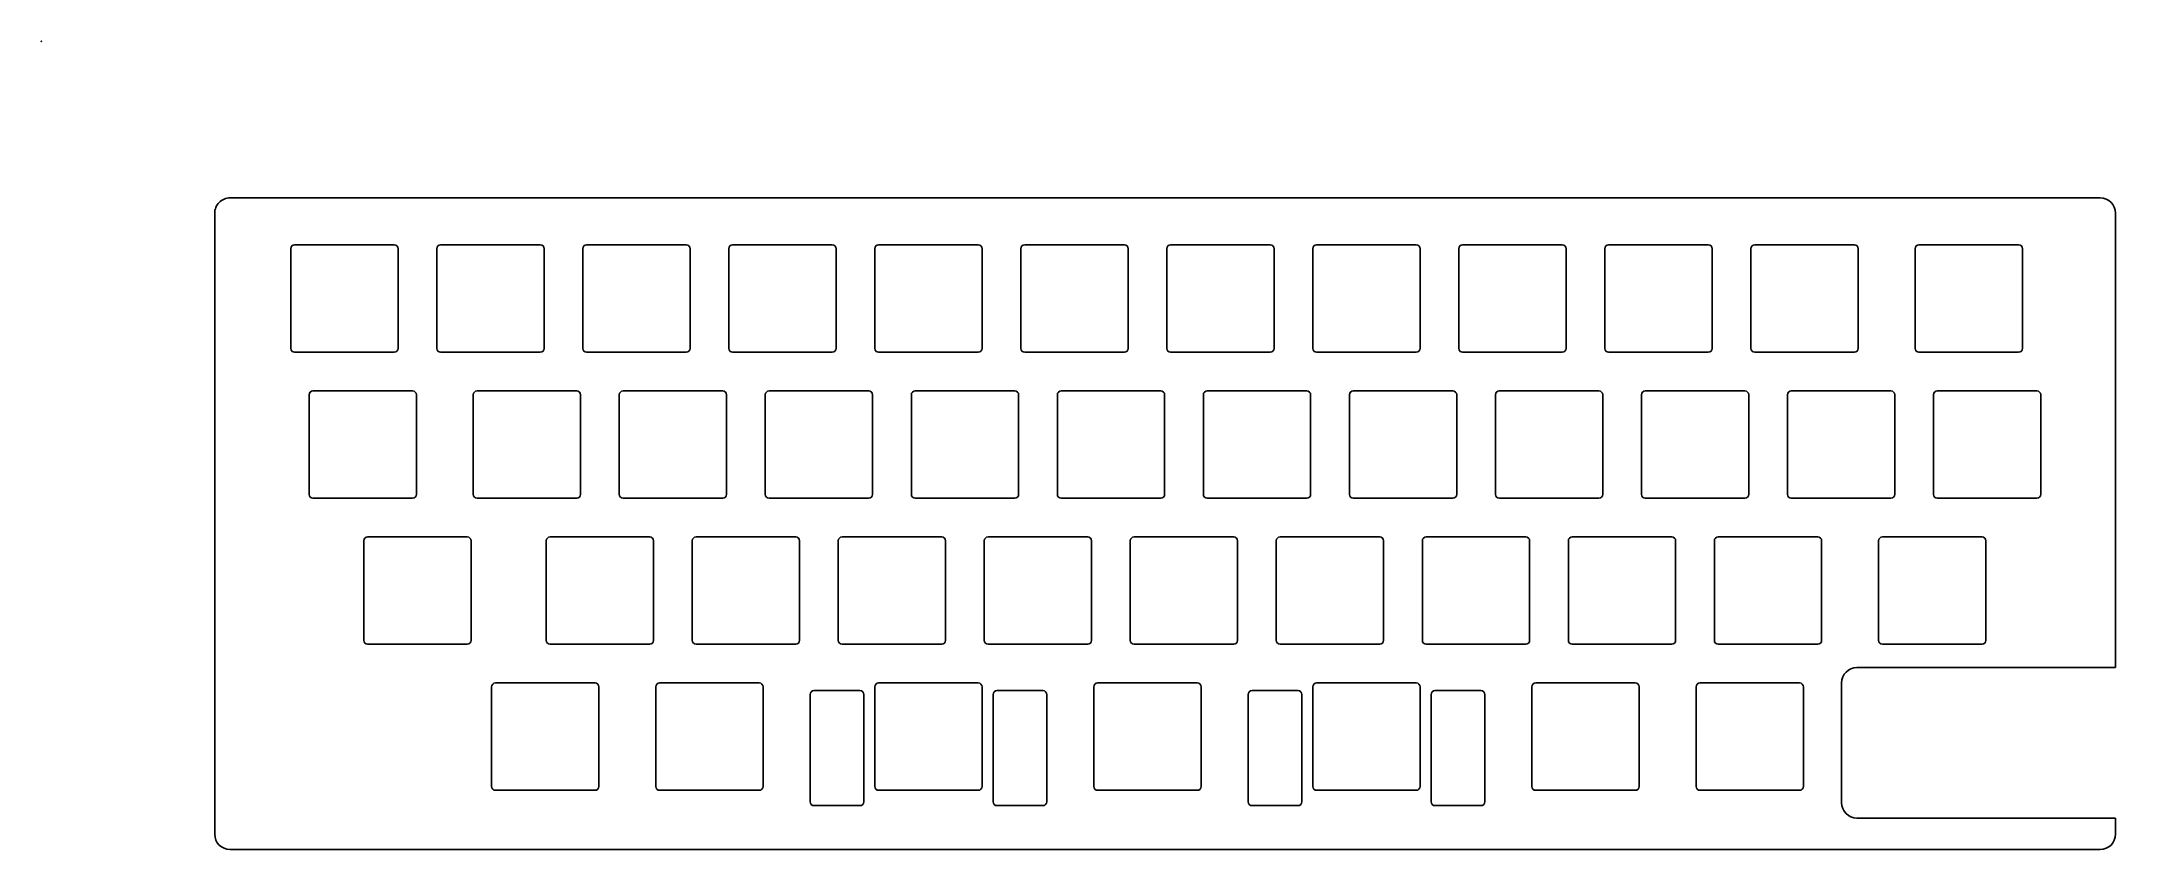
# Model space of a CAD drawing. Header units: millimetres. Extents: x 0 to 271, y -105 to 0.
import ezdxf

# ---------------------------------------------------------------- set-up
doc = ezdxf.new("R2010")
doc.units = ezdxf.units.MM
doc.header["$MEASUREMENT"] = 0
doc.layers.add('Plate 2u Screw v2_Sketch2', color=7, linetype='Continuous')

msp = doc.modelspace()

# ---------------------------------------------------------------- linework, layer by layer
at = {"layer": 'Plate 2u Screw v2_Sketch2'}
for p, q in [((268.6, -20.4, 7.6), (24.6, -20.4, 7.6)), ((268.6, -20.4, 7.6), (24.6, -20.4, 7.6)), ((22.6, -22.4, 7.6), (22.6, -103.4, 7.6)), ((22.6, -103.4, 7.6), (22.6, -22.4, 7.6)), ((270.6, -81.66, 7.6), (270.6, -22.4, 7.6)), ((270.6, -22.4, 7.6), (270.6, -81.66, 7.6)), ((32.52, -40.03, 7.6), (32.52, -27.03, 7.6)), ((32.52, -40.03, 7.6), (32.52, -27.03, 7.6)), ((33.02, -26.53, 7.6), (46.02, -26.53, 7.6)), ((33.02, -26.53, 7.6), (46.02, -26.53, 7.6)), ((46.52, -27.03, 7.6), (46.52, -40.03, 7.6)), ((46.52, -27.03, 7.6), (46.52, -40.03, 7.6)), ((51.57, -40.03, 7.6), (51.57, -27.03, 7.6)), ((51.57, -40.03, 7.6), (51.57, -27.03, 7.6)), ((52.08, -26.53, 7.6), (65.08, -26.53, 7.6)), ((52.08, -26.53, 7.6), (65.08, -26.53, 7.6)), ((65.58, -27.03, 7.6), (65.58, -40.03, 7.6)), ((65.58, -27.03, 7.6), (65.58, -40.03, 7.6)), ((70.62, -40.03, 7.6), (70.62, -27.03, 7.6)), ((70.62, -40.03, 7.6), (70.62, -27.03, 7.6)), ((71.12, -26.53, 7.6), (84.12, -26.53, 7.6)), ((71.12, -26.53, 7.6), (84.12, -26.53, 7.6)), ((84.62, -27.03, 7.6), (84.62, -40.03, 7.6)), ((84.62, -27.03, 7.6), (84.62, -40.03, 7.6)), ((89.67, -40.03, 7.6), (89.67, -27.03, 7.6)), ((89.67, -40.03, 7.6), (89.67, -27.03, 7.6)), ((90.17, -26.53, 7.6), (103.17, -26.53, 7.6)), ((90.17, -26.53, 7.6), (103.17, -26.53, 7.6)), ((103.67, -27.03, 7.6), (103.67, -40.03, 7.6)), ((103.67, -27.03, 7.6), (103.67, -40.03, 7.6)), ((108.72, -40.03, 7.6), (108.72, -27.03, 7.6)), ((108.72, -40.03, 7.6), (108.72, -27.03, 7.6)), ((109.22, -26.53, 7.6), (122.22, -26.53, 7.6)), ((109.22, -26.53, 7.6), (122.22, -26.53, 7.6)), ((122.72, -27.03, 7.6), (122.72, -40.03, 7.6)), ((122.72, -27.03, 7.6), (122.72, -40.03, 7.6)), ((127.78, -40.03, 7.6), (127.78, -27.03, 7.6)), ((127.78, -40.03, 7.6), (127.78, -27.03, 7.6)), ((128.28, -26.53, 7.6), (141.28, -26.53, 7.6)), ((128.28, -26.53, 7.6), (141.28, -26.53, 7.6)), ((141.78, -27.03, 7.6), (141.78, -40.03, 7.6)), ((141.78, -27.03, 7.6), (141.78, -40.03, 7.6)), ((146.82, -40.03, 7.6), (146.82, -27.03, 7.6)), ((146.82, -40.03, 7.6), (146.82, -27.03, 7.6)), ((147.32, -26.53, 7.6), (160.32, -26.53, 7.6)), ((147.32, -26.53, 7.6), (160.32, -26.53, 7.6)), ((160.82, -27.03, 7.6), (160.82, -40.03, 7.6)), ((160.82, -27.03, 7.6), (160.82, -40.03, 7.6)), ((165.88, -40.03, 7.6), (165.88, -27.03, 7.6)), ((165.88, -40.03, 7.6), (165.88, -27.03, 7.6)), ((166.37, -26.53, 7.6), (179.37, -26.53, 7.6)), ((166.37, -26.53, 7.6), (179.37, -26.53, 7.6)), ((179.88, -27.03, 7.6), (179.88, -40.03, 7.6)), ((179.88, -27.03, 7.6), (179.88, -40.03, 7.6)), ((184.93, -40.03, 7.6), (184.93, -27.03, 7.6)), ((184.93, -40.03, 7.6), (184.93, -27.03, 7.6)), ((185.42, -26.53, 7.6), (198.42, -26.53, 7.6)), ((185.42, -26.53, 7.6), (198.42, -26.53, 7.6)), ((198.93, -27.03, 7.6), (198.93, -40.03, 7.6)), ((198.93, -27.03, 7.6), (198.93, -40.03, 7.6)), ((203.97, -40.03, 7.6), (203.97, -27.03, 7.6)), ((203.97, -40.03, 7.6), (203.97, -27.03, 7.6)), ((204.47, -26.53, 7.6), (217.47, -26.53, 7.6)), ((204.47, -26.53, 7.6), (217.47, -26.53, 7.6)), ((217.97, -27.03, 7.6), (217.97, -40.03, 7.6)), ((217.97, -27.03, 7.6), (217.97, -40.03, 7.6)), ((223.03, -40.03, 7.6), (223.03, -27.03, 7.6)), ((223.03, -40.03, 7.6), (223.03, -27.03, 7.6)), ((223.53, -26.53, 7.6), (236.53, -26.53, 7.6)), ((223.53, -26.53, 7.6), (236.53, -26.53, 7.6)), ((237.03, -27.03, 7.6), (237.03, -40.03, 7.6)), ((237.03, -27.03, 7.6), (237.03, -40.03, 7.6)), ((244.46, -40.03, 7.6), (244.46, -27.03, 7.6)), ((244.46, -40.03, 7.6), (244.46, -27.03, 7.6)), ((244.96, -26.53, 7.6), (257.96, -26.53, 7.6)), ((244.96, -26.53, 7.6), (257.96, -26.53, 7.6)), ((258.46, -27.03, 7.6), (258.46, -40.03, 7.6)), ((258.46, -27.03, 7.6), (258.46, -40.03, 7.6)), ((46.02, -40.53, 7.6), (33.02, -40.53, 7.6)), ((46.02, -40.53, 7.6), (33.02, -40.53, 7.6)), ((65.08, -40.53, 7.6), (52.08, -40.53, 7.6)), ((65.08, -40.53, 7.6), (52.08, -40.53, 7.6)), ((84.12, -40.53, 7.6), (71.12, -40.53, 7.6)), ((84.12, -40.53, 7.6), (71.12, -40.53, 7.6)), ((103.17, -40.53, 7.6), (90.17, -40.53, 7.6)), ((103.17, -40.53, 7.6), (90.17, -40.53, 7.6)), ((122.22, -40.53, 7.6), (109.22, -40.53, 7.6)), ((122.22, -40.53, 7.6), (109.22, -40.53, 7.6)), ((141.28, -40.53, 7.6), (128.28, -40.53, 7.6)), ((141.28, -40.53, 7.6), (128.28, -40.53, 7.6)), ((160.32, -40.53, 7.6), (147.32, -40.53, 7.6)), ((160.32, -40.53, 7.6), (147.32, -40.53, 7.6)), ((179.37, -40.53, 7.6), (166.37, -40.53, 7.6)), ((179.37, -40.53, 7.6), (166.37, -40.53, 7.6)), ((198.42, -40.53, 7.6), (185.42, -40.53, 7.6)), ((198.42, -40.53, 7.6), (185.42, -40.53, 7.6)), ((217.47, -40.53, 7.6), (204.47, -40.53, 7.6)), ((217.47, -40.53, 7.6), (204.47, -40.53, 7.6)), ((236.53, -40.53, 7.6), (223.53, -40.53, 7.6)), ((236.53, -40.53, 7.6), (223.53, -40.53, 7.6)), ((257.96, -40.53, 7.6), (244.96, -40.53, 7.6)), ((257.96, -40.53, 7.6), (244.96, -40.53, 7.6)), ((35.41, -45.58, 7.6), (48.41, -45.58, 7.6)), ((35.41, -45.58, 7.6), (48.41, -45.58, 7.6)), ((56.84, -45.58, 7.6), (69.84, -45.58, 7.6)), ((56.84, -45.58, 7.6), (69.84, -45.58, 7.6)), ((75.89, -45.58, 7.6), (88.89, -45.58, 7.6)), ((75.89, -45.58, 7.6), (88.89, -45.58, 7.6)), ((94.94, -45.58, 7.6), (107.94, -45.58, 7.6)), ((94.94, -45.58, 7.6), (107.94, -45.58, 7.6)), ((113.99, -45.58, 7.6), (126.99, -45.58, 7.6)), ((113.99, -45.58, 7.6), (126.99, -45.58, 7.6)), ((133.04, -45.58, 7.6), (146.04, -45.58, 7.6)), ((133.04, -45.58, 7.6), (146.04, -45.58, 7.6)), ((152.09, -45.58, 7.6), (165.09, -45.58, 7.6)), ((152.09, -45.58, 7.6), (165.09, -45.58, 7.6)), ((171.14, -45.58, 7.6), (184.14, -45.58, 7.6)), ((171.14, -45.58, 7.6), (184.14, -45.58, 7.6)), ((190.19, -45.58, 7.6), (203.19, -45.58, 7.6)), ((190.19, -45.58, 7.6), (203.19, -45.58, 7.6)), ((209.24, -45.58, 7.6), (222.24, -45.58, 7.6)), ((209.24, -45.58, 7.6), (222.24, -45.58, 7.6)), ((228.29, -45.58, 7.6), (241.29, -45.58, 7.6)), ((228.29, -45.58, 7.6), (241.29, -45.58, 7.6)), ((247.34, -45.58, 7.6), (260.34, -45.58, 7.6)), ((247.34, -45.58, 7.6), (260.34, -45.58, 7.6)), ((34.91, -59.08, 7.6), (34.91, -46.08, 7.6)), ((34.91, -59.08, 7.6), (34.91, -46.08, 7.6)), ((48.91, -46.08, 7.6), (48.91, -59.08, 7.6)), ((48.91, -46.08, 7.6), (48.91, -59.08, 7.6)), ((56.34, -59.08, 7.6), (56.34, -46.08, 7.6)), ((56.34, -59.08, 7.6), (56.34, -46.08, 7.6)), ((70.34, -46.08, 7.6), (70.34, -59.08, 7.6)), ((70.34, -46.08, 7.6), (70.34, -59.08, 7.6)), ((75.39, -59.08, 7.6), (75.39, -46.08, 7.6)), ((75.39, -59.08, 7.6), (75.39, -46.08, 7.6)), ((89.39, -46.08, 7.6), (89.39, -59.08, 7.6)), ((89.39, -46.08, 7.6), (89.39, -59.08, 7.6)), ((94.44, -59.08, 7.6), (94.44, -46.08, 7.6)), ((94.44, -59.08, 7.6), (94.44, -46.08, 7.6)), ((108.44, -46.08, 7.6), (108.44, -59.08, 7.6)), ((108.44, -46.08, 7.6), (108.44, -59.08, 7.6)), ((113.49, -59.08, 7.6), (113.49, -46.08, 7.6)), ((113.49, -59.08, 7.6), (113.49, -46.08, 7.6)), ((127.49, -46.08, 7.6), (127.49, -59.08, 7.6)), ((127.49, -46.08, 7.6), (127.49, -59.08, 7.6)), ((132.54, -59.08, 7.6), (132.54, -46.08, 7.6)), ((132.54, -59.08, 7.6), (132.54, -46.08, 7.6)), ((146.54, -46.08, 7.6), (146.54, -59.08, 7.6)), ((146.54, -46.08, 7.6), (146.54, -59.08, 7.6)), ((151.59, -59.08, 7.6), (151.59, -46.08, 7.6)), ((151.59, -59.08, 7.6), (151.59, -46.08, 7.6)), ((165.59, -46.08, 7.6), (165.59, -59.08, 7.6)), ((165.59, -46.08, 7.6), (165.59, -59.08, 7.6)), ((170.64, -59.08, 7.6), (170.64, -46.08, 7.6)), ((170.64, -59.08, 7.6), (170.64, -46.08, 7.6)), ((184.64, -46.08, 7.6), (184.64, -59.08, 7.6)), ((184.64, -46.08, 7.6), (184.64, -59.08, 7.6)), ((189.69, -59.08, 7.6), (189.69, -46.08, 7.6)), ((189.69, -59.08, 7.6), (189.69, -46.08, 7.6)), ((203.69, -46.08, 7.6), (203.69, -59.08, 7.6)), ((203.69, -46.08, 7.6), (203.69, -59.08, 7.6)), ((208.74, -59.08, 7.6), (208.74, -46.08, 7.6)), ((208.74, -59.08, 7.6), (208.74, -46.08, 7.6)), ((222.74, -46.08, 7.6), (222.74, -59.08, 7.6)), ((222.74, -46.08, 7.6), (222.74, -59.08, 7.6)), ((227.79, -59.08, 7.6), (227.79, -46.08, 7.6)), ((227.79, -59.08, 7.6), (227.79, -46.08, 7.6)), ((241.79, -46.08, 7.6), (241.79, -59.08, 7.6)), ((241.79, -46.08, 7.6), (241.79, -59.08, 7.6)), ((246.84, -59.08, 7.6), (246.84, -46.08, 7.6)), ((246.84, -59.08, 7.6), (246.84, -46.08, 7.6)), ((260.84, -46.08, 7.6), (260.84, -59.08, 7.6)), ((260.84, -46.08, 7.6), (260.84, -59.08, 7.6)), ((48.41, -59.58, 7.6), (35.41, -59.58, 7.6)), ((48.41, -59.58, 7.6), (35.41, -59.58, 7.6)), ((69.84, -59.58, 7.6), (56.84, -59.58, 7.6)), ((69.84, -59.58, 7.6), (56.84, -59.58, 7.6)), ((88.89, -59.58, 7.6), (75.89, -59.58, 7.6)), ((88.89, -59.58, 7.6), (75.89, -59.58, 7.6)), ((107.94, -59.58, 7.6), (94.94, -59.58, 7.6)), ((107.94, -59.58, 7.6), (94.94, -59.58, 7.6)), ((126.99, -59.58, 7.6), (113.99, -59.58, 7.6)), ((126.99, -59.58, 7.6), (113.99, -59.58, 7.6)), ((146.04, -59.58, 7.6), (133.04, -59.58, 7.6)), ((146.04, -59.58, 7.6), (133.04, -59.58, 7.6)), ((165.09, -59.58, 7.6), (152.09, -59.58, 7.6)), ((165.09, -59.58, 7.6), (152.09, -59.58, 7.6)), ((184.14, -59.58, 7.6), (171.14, -59.58, 7.6)), ((184.14, -59.58, 7.6), (171.14, -59.58, 7.6)), ((203.19, -59.58, 7.6), (190.19, -59.58, 7.6)), ((203.19, -59.58, 7.6), (190.19, -59.58, 7.6)), ((222.24, -59.58, 7.6), (209.24, -59.58, 7.6)), ((222.24, -59.58, 7.6), (209.24, -59.58, 7.6)), ((241.29, -59.58, 7.6), (228.29, -59.58, 7.6)), ((241.29, -59.58, 7.6), (228.29, -59.58, 7.6)), ((260.34, -59.58, 7.6), (247.34, -59.58, 7.6)), ((260.34, -59.58, 7.6), (247.34, -59.58, 7.6)), ((42.55, -64.63, 7.6), (55.55, -64.63, 7.6)), ((42.55, -64.63, 7.6), (55.55, -64.63, 7.6)), ((66.36, -64.63, 7.6), (79.36, -64.63, 7.6)), ((66.36, -64.63, 7.6), (79.36, -64.63, 7.6)), ((85.41, -64.63, 7.6), (98.41, -64.63, 7.6)), ((85.41, -64.63, 7.6), (98.41, -64.63, 7.6)), ((104.46, -64.63, 7.6), (117.46, -64.63, 7.6)), ((104.46, -64.63, 7.6), (117.46, -64.63, 7.6)), ((123.51, -64.63, 7.6), (136.51, -64.63, 7.6)), ((123.51, -64.63, 7.6), (136.51, -64.63, 7.6)), ((142.56, -64.63, 7.6), (155.56, -64.63, 7.6)), ((142.56, -64.63, 7.6), (155.56, -64.63, 7.6)), ((161.61, -64.63, 7.6), (174.61, -64.63, 7.6)), ((161.61, -64.63, 7.6), (174.61, -64.63, 7.6)), ((180.66, -64.63, 7.6), (193.66, -64.63, 7.6)), ((180.66, -64.63, 7.6), (193.66, -64.63, 7.6)), ((199.71, -64.63, 7.6), (212.71, -64.63, 7.6)), ((199.71, -64.63, 7.6), (212.71, -64.63, 7.6)), ((218.76, -64.63, 7.6), (231.76, -64.63, 7.6)), ((218.76, -64.63, 7.6), (231.76, -64.63, 7.6)), ((240.19, -64.63, 7.6), (253.19, -64.63, 7.6)), ((240.19, -64.63, 7.6), (253.19, -64.63, 7.6)), ((42.05, -78.13, 7.6), (42.05, -65.13, 7.6)), ((42.05, -78.13, 7.6), (42.05, -65.13, 7.6)), ((56.05, -65.13, 7.6), (56.05, -78.13, 7.6)), ((56.05, -65.13, 7.6), (56.05, -78.13, 7.6)), ((65.86, -78.13, 7.6), (65.86, -65.13, 7.6)), ((65.86, -78.13, 7.6), (65.86, -65.13, 7.6)), ((79.86, -65.13, 7.6), (79.86, -78.13, 7.6)), ((79.86, -65.13, 7.6), (79.86, -78.13, 7.6)), ((84.91, -78.13, 7.6), (84.91, -65.13, 7.6)), ((84.91, -78.13, 7.6), (84.91, -65.13, 7.6)), ((98.91, -65.13, 7.6), (98.91, -78.13, 7.6)), ((98.91, -65.13, 7.6), (98.91, -78.13, 7.6)), ((103.96, -78.13, 7.6), (103.96, -65.13, 7.6)), ((103.96, -78.13, 7.6), (103.96, -65.13, 7.6)), ((117.96, -65.13, 7.6), (117.96, -78.13, 7.6)), ((117.96, -65.13, 7.6), (117.96, -78.13, 7.6)), ((123.01, -78.13, 7.6), (123.01, -65.13, 7.6)), ((123.01, -78.13, 7.6), (123.01, -65.13, 7.6)), ((137.01, -65.13, 7.6), (137.01, -78.13, 7.6)), ((137.01, -65.13, 7.6), (137.01, -78.13, 7.6)), ((142.06, -78.13, 7.6), (142.06, -65.13, 7.6)), ((142.06, -78.13, 7.6), (142.06, -65.13, 7.6)), ((156.06, -65.13, 7.6), (156.06, -78.13, 7.6)), ((156.06, -65.13, 7.6), (156.06, -78.13, 7.6)), ((161.11, -78.13, 7.6), (161.11, -65.13, 7.6)), ((161.11, -78.13, 7.6), (161.11, -65.13, 7.6)), ((175.11, -65.13, 7.6), (175.11, -78.13, 7.6)), ((175.11, -65.13, 7.6), (175.11, -78.13, 7.6)), ((180.16, -78.13, 7.6), (180.16, -65.13, 7.6)), ((180.16, -78.13, 7.6), (180.16, -65.13, 7.6)), ((194.16, -65.13, 7.6), (194.16, -78.13, 7.6)), ((194.16, -65.13, 7.6), (194.16, -78.13, 7.6)), ((199.21, -78.13, 7.6), (199.21, -65.13, 7.6)), ((199.21, -78.13, 7.6), (199.21, -65.13, 7.6)), ((213.21, -65.13, 7.6), (213.21, -78.13, 7.6)), ((213.21, -65.13, 7.6), (213.21, -78.13, 7.6)), ((218.26, -78.13, 7.6), (218.26, -65.13, 7.6)), ((218.26, -78.13, 7.6), (218.26, -65.13, 7.6)), ((232.26, -65.13, 7.6), (232.26, -78.13, 7.6)), ((232.26, -65.13, 7.6), (232.26, -78.13, 7.6)), ((239.69, -78.13, 7.6), (239.69, -65.13, 7.6)), ((239.69, -78.13, 7.6), (239.69, -65.13, 7.6)), ((253.69, -65.13, 7.6), (253.69, -78.13, 7.6)), ((253.69, -65.13, 7.6), (253.69, -78.13, 7.6)), ((55.55, -78.63, 7.6), (42.55, -78.63, 7.6)), ((55.55, -78.63, 7.6), (42.55, -78.63, 7.6)), ((79.36, -78.63, 7.6), (66.36, -78.63, 7.6)), ((79.36, -78.63, 7.6), (66.36, -78.63, 7.6)), ((98.41, -78.63, 7.6), (85.41, -78.63, 7.6)), ((98.41, -78.63, 7.6), (85.41, -78.63, 7.6)), ((117.46, -78.63, 7.6), (104.46, -78.63, 7.6)), ((117.46, -78.63, 7.6), (104.46, -78.63, 7.6)), ((136.51, -78.63, 7.6), (123.51, -78.63, 7.6)), ((136.51, -78.63, 7.6), (123.51, -78.63, 7.6)), ((155.56, -78.63, 7.6), (142.56, -78.63, 7.6)), ((155.56, -78.63, 7.6), (142.56, -78.63, 7.6)), ((174.61, -78.63, 7.6), (161.61, -78.63, 7.6)), ((174.61, -78.63, 7.6), (161.61, -78.63, 7.6)), ((193.66, -78.63, 7.6), (180.66, -78.63, 7.6)), ((193.66, -78.63, 7.6), (180.66, -78.63, 7.6)), ((212.71, -78.63, 7.6), (199.71, -78.63, 7.6)), ((212.71, -78.63, 7.6), (199.71, -78.63, 7.6)), ((231.76, -78.63, 7.6), (218.76, -78.63, 7.6)), ((231.76, -78.63, 7.6), (218.76, -78.63, 7.6)), ((253.19, -78.63, 7.6), (240.19, -78.63, 7.6)), ((253.19, -78.63, 7.6), (240.19, -78.63, 7.6)), ((59.22, -83.68, 7.6), (72.22, -83.68, 7.6)), ((59.22, -83.68, 7.6), (72.22, -83.68, 7.6)), ((80.65, -83.68, 7.6), (93.65, -83.68, 7.6)), ((80.65, -83.68, 7.6), (93.65, -83.68, 7.6)), ((109.22, -83.68, 7.6), (122.22, -83.68, 7.6)), ((109.22, -83.68, 7.6), (122.22, -83.68, 7.6)), ((137.8, -83.68, 7.6), (150.8, -83.68, 7.6)), ((137.8, -83.68, 7.6), (150.8, -83.68, 7.6)), ((166.37, -83.68, 7.6), (179.37, -83.68, 7.6)), ((166.37, -83.68, 7.6), (179.37, -83.68, 7.6)), ((194.95, -83.68, 7.6), (207.95, -83.68, 7.6)), ((194.95, -83.68, 7.6), (207.95, -83.68, 7.6)), ((216.38, -83.68, 7.6), (229.38, -83.68, 7.6)), ((216.38, -83.68, 7.6), (229.38, -83.68, 7.6)), ((234.86, -99.29, 7.6), (234.86, -83.66, 7.6)), ((234.86, -83.66, 7.6), (234.86, -99.29, 7.6)), ((236.86, -81.66, 7.6), (270.59, -81.66, 7.6)), ((270.59, -81.66, 7.6), (236.86, -81.66, 7.6)), ((58.72, -97.18, 7.6), (58.72, -84.18, 7.6)), ((58.72, -97.18, 7.6), (58.72, -84.18, 7.6)), ((72.72, -84.18, 7.6), (72.72, -97.18, 7.6)), ((72.72, -84.18, 7.6), (72.72, -97.18, 7.6)), ((80.15, -97.18, 7.6), (80.15, -84.18, 7.6)), ((80.15, -97.18, 7.6), (80.15, -84.18, 7.6)), ((94.15, -84.18, 7.6), (94.15, -97.18, 7.6)), ((94.15, -84.18, 7.6), (94.15, -97.18, 7.6)), ((100.29, -99.18, 7.6), (100.29, -85.18, 7.6)), ((100.29, -99.18, 7.6), (100.29, -85.18, 7.6)), ((100.79, -84.68, 7.6), (106.79, -84.68, 7.6)), ((100.79, -84.68, 7.6), (106.79, -84.68, 7.6)), ((107.29, -85.18, 7.6), (107.29, -99.18, 7.6)), ((107.29, -85.18, 7.6), (107.29, -99.18, 7.6)), ((108.72, -97.18, 7.6), (108.72, -84.18, 7.6)), ((108.72, -97.18, 7.6), (108.72, -84.18, 7.6)), ((122.72, -84.18, 7.6), (122.72, -97.18, 7.6)), ((122.72, -84.18, 7.6), (122.72, -97.18, 7.6)), ((124.16, -99.18, 7.6), (124.16, -85.18, 7.6)), ((124.16, -99.18, 7.6), (124.16, -85.18, 7.6)), ((124.66, -84.68, 7.6), (130.66, -84.68, 7.6)), ((124.66, -84.68, 7.6), (130.66, -84.68, 7.6)), ((131.16, -85.18, 7.6), (131.16, -99.18, 7.6)), ((131.16, -85.18, 7.6), (131.16, -99.18, 7.6)), ((137.3, -97.18, 7.6), (137.3, -84.18, 7.6)), ((137.3, -97.18, 7.6), (137.3, -84.18, 7.6)), ((151.3, -84.18, 7.6), (151.3, -97.18, 7.6)), ((151.3, -84.18, 7.6), (151.3, -97.18, 7.6)), ((157.44, -99.18, 7.6), (157.44, -85.18, 7.6)), ((157.44, -99.18, 7.6), (157.44, -85.18, 7.6)), ((157.94, -84.68, 7.6), (163.94, -84.68, 7.6)), ((157.94, -84.68, 7.6), (163.94, -84.68, 7.6)), ((164.44, -85.18, 7.6), (164.44, -99.18, 7.6)), ((164.44, -85.18, 7.6), (164.44, -99.18, 7.6)), ((165.88, -97.18, 7.6), (165.88, -84.18, 7.6)), ((165.88, -97.18, 7.6), (165.88, -84.18, 7.6)), ((179.88, -84.18, 7.6), (179.88, -97.18, 7.6)), ((179.88, -84.18, 7.6), (179.88, -97.18, 7.6)), ((181.31, -99.18, 7.6), (181.31, -85.18, 7.6)), ((181.31, -99.18, 7.6), (181.31, -85.18, 7.6)), ((181.81, -84.68, 7.6), (187.81, -84.68, 7.6)), ((181.81, -84.68, 7.6), (187.81, -84.68, 7.6)), ((188.31, -85.18, 7.6), (188.31, -99.18, 7.6)), ((188.31, -85.18, 7.6), (188.31, -99.18, 7.6)), ((194.45, -97.18, 7.6), (194.45, -84.18, 7.6)), ((194.45, -97.18, 7.6), (194.45, -84.18, 7.6)), ((208.45, -84.18, 7.6), (208.45, -97.18, 7.6)), ((208.45, -84.18, 7.6), (208.45, -97.18, 7.6)), ((215.88, -97.18, 7.6), (215.88, -84.18, 7.6)), ((215.88, -97.18, 7.6), (215.88, -84.18, 7.6)), ((229.88, -84.18, 7.6), (229.88, -97.18, 7.6)), ((229.88, -84.18, 7.6), (229.88, -97.18, 7.6)), ((72.22, -97.68, 7.6), (59.22, -97.68, 7.6)), ((72.22, -97.68, 7.6), (59.22, -97.68, 7.6)), ((93.65, -97.68, 7.6), (80.65, -97.68, 7.6)), ((93.65, -97.68, 7.6), (80.65, -97.68, 7.6)), ((106.79, -99.68, 7.6), (100.79, -99.68, 7.6)), ((106.79, -99.68, 7.6), (100.79, -99.68, 7.6)), ((122.22, -97.68, 7.6), (109.22, -97.68, 7.6)), ((122.22, -97.68, 7.6), (109.22, -97.68, 7.6)), ((130.66, -99.68, 7.6), (124.66, -99.68, 7.6)), ((130.66, -99.68, 7.6), (124.66, -99.68, 7.6)), ((150.8, -97.68, 7.6), (137.8, -97.68, 7.6)), ((150.8, -97.68, 7.6), (137.8, -97.68, 7.6)), ((163.94, -99.68, 7.6), (157.94, -99.68, 7.6)), ((163.94, -99.68, 7.6), (157.94, -99.68, 7.6)), ((179.37, -97.68, 7.6), (166.37, -97.68, 7.6)), ((179.37, -97.68, 7.6), (166.37, -97.68, 7.6)), ((187.81, -99.68, 7.6), (181.81, -99.68, 7.6)), ((187.81, -99.68, 7.6), (181.81, -99.68, 7.6)), ((207.95, -97.68, 7.6), (194.95, -97.68, 7.6)), ((207.95, -97.68, 7.6), (194.95, -97.68, 7.6)), ((229.38, -97.68, 7.6), (216.38, -97.68, 7.6)), ((229.38, -97.68, 7.6), (216.38, -97.68, 7.6)), ((270.59, -101.29, 7.6), (236.86, -101.29, 7.6)), ((236.86, -101.29, 7.6), (270.59, -101.29, 7.6)), ((270.6, -103.4, 7.6), (270.6, -101.29, 7.6)), ((270.6, -101.29, 7.6), (270.6, -103.4, 7.6)), ((24.6, -105.4, 7.6), (268.6, -105.4, 7.6)), ((268.6, -105.4, 7.6), (24.6, -105.4, 7.6))]:
    msp.add_line(p, q, dxfattribs=at)
for centre, radius, start, end in [((24.6, -22.4, 7.6), 2, 90, 180.0001), ((24.6, -22.4, 7.6), 2, 90, 180.0001), ((268.6, -22.4, 7.6), 2, 360, 90), ((268.6, -22.4, 7.6), 2, 0, 90), ((33.02, -27.03, 7.6), 0.5, 90, 180), ((33.02, -27.03, 7.6), 0.5, 90, 180), ((46.02, -27.03, 7.6), 0.5, 0, 90), ((46.02, -27.03, 7.6), 0.5, 0, 90), ((52.08, -27.03, 7.6), 0.5, 90, 180), ((52.08, -27.03, 7.6), 0.5, 90, 180), ((65.08, -27.03, 7.6), 0.5, 360, 90), ((65.08, -27.03, 7.6), 0.5, 0, 90), ((71.12, -27.03, 7.6), 0.5, 90, 180), ((71.12, -27.03, 7.6), 0.5, 90, 180), ((84.12, -27.03, 7.6), 0.5, 0, 90), ((84.12, -27.03, 7.6), 0.5, 0, 90), ((90.17, -27.03, 7.6), 0.5, 90, 180), ((90.17, -27.03, 7.6), 0.5, 90, 180), ((103.17, -27.03, 7.6), 0.5, 0, 90), ((103.17, -27.03, 7.6), 0.5, 360, 90), ((109.22, -27.03, 7.6), 0.5, 90, 180), ((109.22, -27.03, 7.6), 0.5, 90, 180), ((122.22, -27.03, 7.6), 0.5, 0, 90), ((122.22, -27.03, 7.6), 0.5, 0, 90), ((128.28, -27.03, 7.6), 0.5, 90, 180), ((128.28, -27.03, 7.6), 0.5, 90, 180), ((141.28, -27.03, 7.6), 0.5, 0, 90), ((141.28, -27.03, 7.6), 0.5, 0, 90), ((147.32, -27.03, 7.6), 0.5, 90, 180), ((147.32, -27.03, 7.6), 0.5, 90, 180), ((160.32, -27.03, 7.6), 0.5, 360, 90), ((160.32, -27.03, 7.6), 0.5, 0, 90), ((166.37, -27.03, 7.6), 0.5, 90, 180), ((166.37, -27.03, 7.6), 0.5, 90, 180), ((179.37, -27.03, 7.6), 0.5, 360, 90), ((179.37, -27.03, 7.6), 0.5, 0, 90), ((185.42, -27.03, 7.6), 0.5, 90, 180), ((185.42, -27.03, 7.6), 0.5, 90, 180), ((198.42, -27.03, 7.6), 0.5, 360, 90), ((198.42, -27.03, 7.6), 0.5, 0, 90), ((204.47, -27.03, 7.6), 0.5, 90, 180), ((204.47, -27.03, 7.6), 0.5, 90, 180), ((217.47, -27.03, 7.6), 0.5, 0, 90), ((217.47, -27.03, 7.6), 0.5, 360, 90), ((223.53, -27.03, 7.6), 0.5, 90, 180), ((223.53, -27.03, 7.6), 0.5, 90, 180), ((236.53, -27.03, 7.6), 0.5, 0, 90), ((236.53, -27.03, 7.6), 0.5, 360, 90), ((244.96, -27.03, 7.6), 0.5, 90, 180), ((244.96, -27.03, 7.6), 0.5, 90, 180), ((257.96, -27.03, 7.6), 0.5, 360, 90), ((257.96, -27.03, 7.6), 0.5, 0, 90), ((33.02, -40.03, 7.6), 0.5, 180, 270), ((33.02, -40.03, 7.6), 0.5, 180, 270), ((46.02, -40.03, 7.6), 0.5, 270, 0), ((46.02, -40.03, 7.6), 0.5, 270, 0), ((52.08, -40.03, 7.6), 0.5, 180, 270), ((52.08, -40.03, 7.6), 0.5, 180, 270), ((65.08, -40.03, 7.6), 0.5, 270, 0), ((65.08, -40.03, 7.6), 0.5, 270, 0), ((71.12, -40.03, 7.6), 0.5, 180, 270), ((71.12, -40.03, 7.6), 0.5, 180, 270), ((84.12, -40.03, 7.6), 0.5, 270, 0), ((84.12, -40.03, 7.6), 0.5, 270, 0), ((90.17, -40.03, 7.6), 0.5, 180, 270), ((90.17, -40.03, 7.6), 0.5, 180, 270), ((103.17, -40.03, 7.6), 0.5, 270, 0), ((103.17, -40.03, 7.6), 0.5, 270, 0), ((109.22, -40.03, 7.6), 0.5, 180, 270), ((109.22, -40.03, 7.6), 0.5, 180, 270), ((122.22, -40.03, 7.6), 0.5, 270, 0), ((122.22, -40.03, 7.6), 0.5, 270, 360), ((128.28, -40.03, 7.6), 0.5, 180, 270), ((128.28, -40.03, 7.6), 0.5, 180, 270), ((141.28, -40.03, 7.6), 0.5, 270, 0), ((141.28, -40.03, 7.6), 0.5, 270, 360), ((147.32, -40.03, 7.6), 0.5, 180, 270), ((147.32, -40.03, 7.6), 0.5, 180, 270), ((160.32, -40.03, 7.6), 0.5, 270, 0), ((160.32, -40.03, 7.6), 0.5, 270, 360), ((166.37, -40.03, 7.6), 0.5, 180, 270), ((166.37, -40.03, 7.6), 0.5, 180, 270), ((179.37, -40.03, 7.6), 0.5, 270, 360), ((179.37, -40.03, 7.6), 0.5, 270, 0), ((185.42, -40.03, 7.6), 0.5, 180, 270), ((185.42, -40.03, 7.6), 0.5, 180, 270), ((198.42, -40.03, 7.6), 0.5, 270, 360), ((198.42, -40.03, 7.6), 0.5, 270, 0), ((204.47, -40.03, 7.6), 0.5, 180, 270), ((204.47, -40.03, 7.6), 0.5, 180, 270), ((217.47, -40.03, 7.6), 0.5, 270, 0), ((217.47, -40.03, 7.6), 0.5, 270, 360), ((223.53, -40.03, 7.6), 0.5, 180, 270), ((223.53, -40.03, 7.6), 0.5, 180, 270), ((236.53, -40.03, 7.6), 0.5, 270, 0), ((236.53, -40.03, 7.6), 0.5, 270, 360), ((244.96, -40.03, 7.6), 0.5, 180, 270), ((244.96, -40.03, 7.6), 0.5, 180, 270), ((257.96, -40.03, 7.6), 0.5, 270, 0), ((257.96, -40.03, 7.6), 0.5, 270, 360), ((35.41, -46.08, 7.6), 0.5, 90, 180), ((35.41, -46.08, 7.6), 0.5, 90, 180), ((48.41, -46.08, 7.6), 0.5, 0, 90), ((48.41, -46.08, 7.6), 0.5, 0, 90), ((56.84, -46.08, 7.6), 0.5, 90, 180), ((56.84, -46.08, 7.6), 0.5, 90, 180), ((69.84, -46.08, 7.6), 0.5, 0, 90), ((69.84, -46.08, 7.6), 0.5, 360, 90), ((75.89, -46.08, 7.6), 0.5, 90, 180), ((75.89, -46.08, 7.6), 0.5, 90, 180), ((88.89, -46.08, 7.6), 0.5, 0, 90), ((88.89, -46.08, 7.6), 0.5, 0, 90), ((94.94, -46.08, 7.6), 0.5, 90, 180), ((94.94, -46.08, 7.6), 0.5, 90, 180), ((107.94, -46.08, 7.6), 0.5, 0, 90), ((107.94, -46.08, 7.6), 0.5, 360, 90), ((113.99, -46.08, 7.6), 0.5, 90, 180), ((113.99, -46.08, 7.6), 0.5, 90, 180), ((126.99, -46.08, 7.6), 0.5, 0, 90), ((126.99, -46.08, 7.6), 0.5, 0, 90), ((133.04, -46.08, 7.6), 0.5, 90, 180), ((133.04, -46.08, 7.6), 0.5, 90, 180), ((146.04, -46.08, 7.6), 0.5, 0, 90), ((146.04, -46.08, 7.6), 0.5, 0, 90), ((152.09, -46.08, 7.6), 0.5, 90, 180), ((152.09, -46.08, 7.6), 0.5, 90, 180), ((165.09, -46.08, 7.6), 0.5, 0, 90), ((165.09, -46.08, 7.6), 0.5, 360, 90), ((171.14, -46.08, 7.6), 0.5, 90, 180), ((171.14, -46.08, 7.6), 0.5, 90, 180), ((184.14, -46.08, 7.6), 0.5, 0, 90), ((184.14, -46.08, 7.6), 0.5, 360, 90), ((190.19, -46.08, 7.6), 0.5, 90, 180), ((190.19, -46.08, 7.6), 0.5, 90, 180), ((203.19, -46.08, 7.6), 0.5, 0, 90), ((203.19, -46.08, 7.6), 0.5, 360, 90), ((209.24, -46.08, 7.6), 0.5, 90, 180), ((209.24, -46.08, 7.6), 0.5, 90, 180), ((222.24, -46.08, 7.6), 0.5, 0, 90), ((222.24, -46.08, 7.6), 0.5, 360, 90), ((228.29, -46.08, 7.6), 0.5, 90, 180), ((228.29, -46.08, 7.6), 0.5, 90, 180), ((241.29, -46.08, 7.6), 0.5, 0, 90), ((241.29, -46.08, 7.6), 0.5, 360, 90), ((247.34, -46.08, 7.6), 0.5, 90, 180), ((247.34, -46.08, 7.6), 0.5, 90, 180), ((260.34, -46.08, 7.6), 0.5, 0, 90), ((260.34, -46.08, 7.6), 0.5, 360, 90), ((35.41, -59.08, 7.6), 0.5, 180, 270), ((35.41, -59.08, 7.6), 0.5, 180, 270), ((48.41, -59.08, 7.6), 0.5, 270, 0), ((48.41, -59.08, 7.6), 0.5, 270, 0), ((56.84, -59.08, 7.6), 0.5, 180, 270), ((56.84, -59.08, 7.6), 0.5, 180, 270), ((69.84, -59.08, 7.6), 0.5, 270, 0), ((69.84, -59.08, 7.6), 0.5, 270, 0), ((75.89, -59.08, 7.6), 0.5, 180, 270), ((75.89, -59.08, 7.6), 0.5, 180, 270), ((88.89, -59.08, 7.6), 0.5, 270, 0), ((88.89, -59.08, 7.6), 0.5, 270, 0), ((94.94, -59.08, 7.6), 0.5, 180, 270), ((94.94, -59.08, 7.6), 0.5, 180, 270), ((107.94, -59.08, 7.6), 0.5, 270, 0), ((107.94, -59.08, 7.6), 0.5, 270, 0), ((113.99, -59.08, 7.6), 0.5, 180, 270), ((113.99, -59.08, 7.6), 0.5, 180, 270), ((126.99, -59.08, 7.6), 0.5, 270, 0), ((126.99, -59.08, 7.6), 0.5, 270, 0), ((133.04, -59.08, 7.6), 0.5, 180, 270), ((133.04, -59.08, 7.6), 0.5, 180, 270), ((146.04, -59.08, 7.6), 0.5, 270, 0), ((146.04, -59.08, 7.6), 0.5, 270, 0), ((152.09, -59.08, 7.6), 0.5, 180, 270), ((152.09, -59.08, 7.6), 0.5, 180, 270), ((165.09, -59.08, 7.6), 0.5, 270, 360), ((165.09, -59.08, 7.6), 0.5, 270, 0), ((171.14, -59.08, 7.6), 0.5, 180, 270), ((171.14, -59.08, 7.6), 0.5, 180, 270), ((184.14, -59.08, 7.6), 0.5, 270, 360), ((184.14, -59.08, 7.6), 0.5, 270, 0), ((190.19, -59.08, 7.6), 0.5, 180, 270), ((190.19, -59.08, 7.6), 0.5, 180, 270), ((203.19, -59.08, 7.6), 0.5, 270, 360), ((203.19, -59.08, 7.6), 0.5, 270, 0), ((209.24, -59.08, 7.6), 0.5, 180, 270), ((209.24, -59.08, 7.6), 0.5, 180, 270), ((222.24, -59.08, 7.6), 0.5, 270, 360), ((222.24, -59.08, 7.6), 0.5, 270, 0), ((228.29, -59.08, 7.6), 0.5, 180, 270), ((228.29, -59.08, 7.6), 0.5, 180, 270), ((241.29, -59.08, 7.6), 0.5, 270, 360), ((241.29, -59.08, 7.6), 0.5, 270, 0), ((247.34, -59.08, 7.6), 0.5, 180, 270), ((247.34, -59.08, 7.6), 0.5, 180, 270), ((260.34, -59.08, 7.6), 0.5, 270, 360), ((260.34, -59.08, 7.6), 0.5, 270, 0), ((42.55, -65.13, 7.6), 0.5, 90, 180), ((42.55, -65.13, 7.6), 0.5, 90, 180), ((55.55, -65.13, 7.6), 0.5, 0, 90), ((55.55, -65.13, 7.6), 0.5, 360, 90), ((66.36, -65.13, 7.6), 0.5, 90, 180), ((66.36, -65.13, 7.6), 0.5, 90, 180), ((79.36, -65.13, 7.6), 0.5, 0, 90), ((79.36, -65.13, 7.6), 0.5, 0, 90), ((85.41, -65.13, 7.6), 0.5, 90, 180), ((85.41, -65.13, 7.6), 0.5, 90, 180), ((98.41, -65.13, 7.6), 0.5, 0, 90), ((98.41, -65.13, 7.6), 0.5, 360, 90), ((104.46, -65.13, 7.6), 0.5, 90, 180), ((104.46, -65.13, 7.6), 0.5, 90, 180), ((117.46, -65.13, 7.6), 0.5, 0, 90), ((117.46, -65.13, 7.6), 0.5, 360, 90), ((123.51, -65.13, 7.6), 0.5, 90, 180), ((123.51, -65.13, 7.6), 0.5, 90, 180), ((136.51, -65.13, 7.6), 0.5, 0, 90), ((136.51, -65.13, 7.6), 0.5, 0, 90), ((142.56, -65.13, 7.6), 0.5, 90, 180), ((142.56, -65.13, 7.6), 0.5, 90, 180), ((155.56, -65.13, 7.6), 0.5, 0, 90), ((155.56, -65.13, 7.6), 0.5, 0, 90), ((161.61, -65.13, 7.6), 0.5, 90, 180), ((161.61, -65.13, 7.6), 0.5, 90, 180), ((174.61, -65.13, 7.6), 0.5, 0, 90), ((174.61, -65.13, 7.6), 0.5, 360, 90), ((180.66, -65.13, 7.6), 0.5, 90, 180), ((180.66, -65.13, 7.6), 0.5, 90, 180), ((193.66, -65.13, 7.6), 0.5, 0, 90), ((193.66, -65.13, 7.6), 0.5, 360, 90), ((199.71, -65.13, 7.6), 0.5, 90, 180), ((199.71, -65.13, 7.6), 0.5, 90, 180), ((212.71, -65.13, 7.6), 0.5, 0, 90), ((212.71, -65.13, 7.6), 0.5, 360, 90), ((218.76, -65.13, 7.6), 0.5, 90, 180), ((218.76, -65.13, 7.6), 0.5, 90, 180), ((231.76, -65.13, 7.6), 0.5, 0, 90), ((231.76, -65.13, 7.6), 0.5, 360, 90), ((240.19, -65.13, 7.6), 0.5, 90, 180), ((240.19, -65.13, 7.6), 0.5, 90, 180), ((253.19, -65.13, 7.6), 0.5, 0, 90), ((253.19, -65.13, 7.6), 0.5, 360, 90), ((42.55, -78.13, 7.6), 0.5, 180, 270), ((42.55, -78.13, 7.6), 0.5, 180, 270), ((55.55, -78.13, 7.6), 0.5, 270, 0), ((55.55, -78.13, 7.6), 0.5, 270, 0), ((66.36, -78.13, 7.6), 0.5, 180, 270), ((66.36, -78.13, 7.6), 0.5, 180, 270), ((79.36, -78.13, 7.6), 0.5, 270, 0), ((79.36, -78.13, 7.6), 0.5, 270, 0), ((85.41, -78.13, 7.6), 0.5, 180, 270), ((85.41, -78.13, 7.6), 0.5, 180, 270), ((98.41, -78.13, 7.6), 0.5, 270, 0), ((98.41, -78.13, 7.6), 0.5, 270, 360), ((104.46, -78.13, 7.6), 0.5, 180, 270), ((104.46, -78.13, 7.6), 0.5, 180, 270), ((117.46, -78.13, 7.6), 0.5, 270, 0), ((117.46, -78.13, 7.6), 0.5, 270, 360), ((123.51, -78.13, 7.6), 0.5, 180, 270), ((123.51, -78.13, 7.6), 0.5, 180, 270), ((136.51, -78.13, 7.6), 0.5, 270, 0), ((136.51, -78.13, 7.6), 0.5, 270, 360), ((142.56, -78.13, 7.6), 0.5, 180, 270), ((142.56, -78.13, 7.6), 0.5, 180, 270), ((155.56, -78.13, 7.6), 0.5, 270, 0), ((155.56, -78.13, 7.6), 0.5, 270, 360), ((161.61, -78.13, 7.6), 0.5, 180, 270), ((161.61, -78.13, 7.6), 0.5, 180, 270), ((174.61, -78.13, 7.6), 0.5, 270, 0), ((174.61, -78.13, 7.6), 0.5, 270, 0), ((180.66, -78.13, 7.6), 0.5, 180, 270), ((180.66, -78.13, 7.6), 0.5, 180, 270), ((193.66, -78.13, 7.6), 0.5, 270, 0), ((193.66, -78.13, 7.6), 0.5, 270, 0), ((199.71, -78.13, 7.6), 0.5, 180, 270), ((199.71, -78.13, 7.6), 0.5, 180, 270), ((212.71, -78.13, 7.6), 0.5, 270, 0), ((212.71, -78.13, 7.6), 0.5, 270, 0), ((218.76, -78.13, 7.6), 0.5, 180, 270), ((218.76, -78.13, 7.6), 0.5, 180, 270), ((231.76, -78.13, 7.6), 0.5, 270, 0), ((231.76, -78.13, 7.6), 0.5, 270, 0), ((240.19, -78.13, 7.6), 0.5, 180, 270), ((240.19, -78.13, 7.6), 0.5, 180, 270), ((253.19, -78.13, 7.6), 0.5, 270, 0), ((253.19, -78.13, 7.6), 0.5, 270, 0), ((59.22, -84.18, 7.6), 0.5, 90, 180), ((59.22, -84.18, 7.6), 0.5, 90, 180), ((72.22, -84.18, 7.6), 0.5, 360, 90), ((72.22, -84.18, 7.6), 0.5, 0, 90), ((80.65, -84.18, 7.6), 0.5, 90, 180), ((80.65, -84.18, 7.6), 0.5, 90, 180), ((93.65, -84.18, 7.6), 0.5, 0, 90), ((93.65, -84.18, 7.6), 0.5, 0, 90), ((109.22, -84.18, 7.6), 0.5, 90, 180), ((109.22, -84.18, 7.6), 0.5, 90, 180), ((122.22, -84.18, 7.6), 0.5, 0, 90), ((122.22, -84.18, 7.6), 0.5, 0, 90), ((137.8, -84.18, 7.6), 0.5, 90, 180), ((137.8, -84.18, 7.6), 0.5, 90, 180), ((150.8, -84.18, 7.6), 0.5, 0, 90), ((150.8, -84.18, 7.6), 0.5, 0, 90), ((166.37, -84.18, 7.6), 0.5, 90, 180), ((166.37, -84.18, 7.6), 0.5, 90, 180), ((179.37, -84.18, 7.6), 0.5, 360, 90), ((179.37, -84.18, 7.6), 0.5, 0, 90), ((194.95, -84.18, 7.6), 0.5, 90, 180), ((194.95, -84.18, 7.6), 0.5, 90, 180), ((207.95, -84.18, 7.6), 0.5, 0, 90), ((207.95, -84.18, 7.6), 0.5, 0, 90), ((216.38, -84.18, 7.6), 0.5, 90, 180), ((216.38, -84.18, 7.6), 0.5, 90, 180), ((229.38, -84.18, 7.6), 0.5, 360, 90), ((229.38, -84.18, 7.6), 0.5, 0, 90), ((236.86, -83.66, 7.6), 2, 90, 180), ((236.86, -83.66, 7.6), 2, 90, 180), ((270.59, -83.66, 7.6), 2, 89.8338, 90), ((270.59, -83.66, 7.6), 2, 89.8338, 90), ((100.79, -85.18, 7.6), 0.5, 90, 180), ((100.79, -85.18, 7.6), 0.5, 90, 180), ((106.79, -85.18, 7.6), 0.5, 0, 90), ((106.79, -85.18, 7.6), 0.5, 0, 90), ((124.66, -85.18, 7.6), 0.5, 90, 180), ((124.66, -85.18, 7.6), 0.5, 90, 180), ((130.66, -85.18, 7.6), 0.5, 0, 90), ((130.66, -85.18, 7.6), 0.5, 0, 90), ((157.94, -85.18, 7.6), 0.5, 90, 180), ((157.94, -85.18, 7.6), 0.5, 90, 180), ((163.94, -85.18, 7.6), 0.5, 0, 90), ((163.94, -85.18, 7.6), 0.5, 0, 90), ((181.81, -85.18, 7.6), 0.5, 90, 180), ((181.81, -85.18, 7.6), 0.5, 90, 180), ((187.81, -85.18, 7.6), 0.5, 0, 90), ((187.81, -85.18, 7.6), 0.5, 0, 90), ((59.22, -97.18, 7.6), 0.5, 180, 270), ((59.22, -97.18, 7.6), 0.5, 180, 270), ((72.22, -97.18, 7.6), 0.5, 270, 360), ((72.22, -97.18, 7.6), 0.5, 270, 360), ((80.65, -97.18, 7.6), 0.5, 180, 270), ((80.65, -97.18, 7.6), 0.5, 180, 270), ((93.65, -97.18, 7.6), 0.5, 270, 0), ((93.65, -97.18, 7.6), 0.5, 270, 0), ((109.22, -97.18, 7.6), 0.5, 180, 270), ((109.22, -97.18, 7.6), 0.5, 180, 270), ((122.22, -97.18, 7.6), 0.5, 270, 0), ((122.22, -97.18, 7.6), 0.5, 270, 0), ((137.8, -97.18, 7.6), 0.5, 180, 270), ((137.8, -97.18, 7.6), 0.5, 180, 270), ((150.8, -97.18, 7.6), 0.5, 270, 0), ((150.8, -97.18, 7.6), 0.5, 270, 0), ((166.37, -97.18, 7.6), 0.5, 180, 270), ((166.37, -97.18, 7.6), 0.5, 180, 270), ((179.37, -97.18, 7.6), 0.5, 270, 0), ((179.37, -97.18, 7.6), 0.5, 270, 0), ((194.95, -97.18, 7.6), 0.5, 180, 270), ((194.95, -97.18, 7.6), 0.5, 180, 270), ((207.95, -97.18, 7.6), 0.5, 270, 0), ((207.95, -97.18, 7.6), 0.5, 270, 0), ((216.38, -97.18, 7.6), 0.5, 180, 270), ((216.38, -97.18, 7.6), 0.5, 180, 270), ((229.38, -97.18, 7.6), 0.5, 270, 0), ((229.38, -97.18, 7.6), 0.5, 270, 0), ((100.79, -99.18, 7.6), 0.5, 180, 270), ((100.79, -99.18, 7.6), 0.5, 180, 270), ((106.79, -99.18, 7.6), 0.5, 270, 360), ((106.79, -99.18, 7.6), 0.5, 270, 0), ((124.66, -99.18, 7.6), 0.5, 180, 270), ((124.66, -99.18, 7.6), 0.5, 180, 270), ((130.66, -99.18, 7.6), 0.5, 270, 0), ((130.66, -99.18, 7.6), 0.5, 270, 0), ((157.94, -99.18, 7.6), 0.5, 180, 270), ((157.94, -99.18, 7.6), 0.5, 180, 270), ((163.94, -99.18, 7.6), 0.5, 270, 0), ((163.94, -99.18, 7.6), 0.5, 270, 0), ((181.81, -99.18, 7.6), 0.5, 180, 270), ((181.81, -99.18, 7.6), 0.5, 180, 270), ((187.81, -99.18, 7.6), 0.5, 270, 0), ((187.81, -99.18, 7.6), 0.5, 270, 0), ((236.86, -99.29, 7.6), 2, 180, 270), ((236.86, -99.29, 7.6), 2, 180, 270), ((270.59, -99.29, 7.6), 2, 270, 270.1662), ((270.59, -99.29, 7.6), 2, 270, 270.1662), ((24.6, -103.4, 7.6), 2, 180.0001, 270.0001), ((24.6, -103.4, 7.6), 2, 180.0001, 270.0001), ((268.6, -103.4, 7.6), 2, 270, 0), ((268.6, -103.4, 7.6), 2, 270, 0)]:
    msp.add_arc(centre, radius, start, end, dxfattribs=at)
msp.add_point((0, 0, 7.6), dxfattribs=at)

doc.saveas('drawing.dxf')
